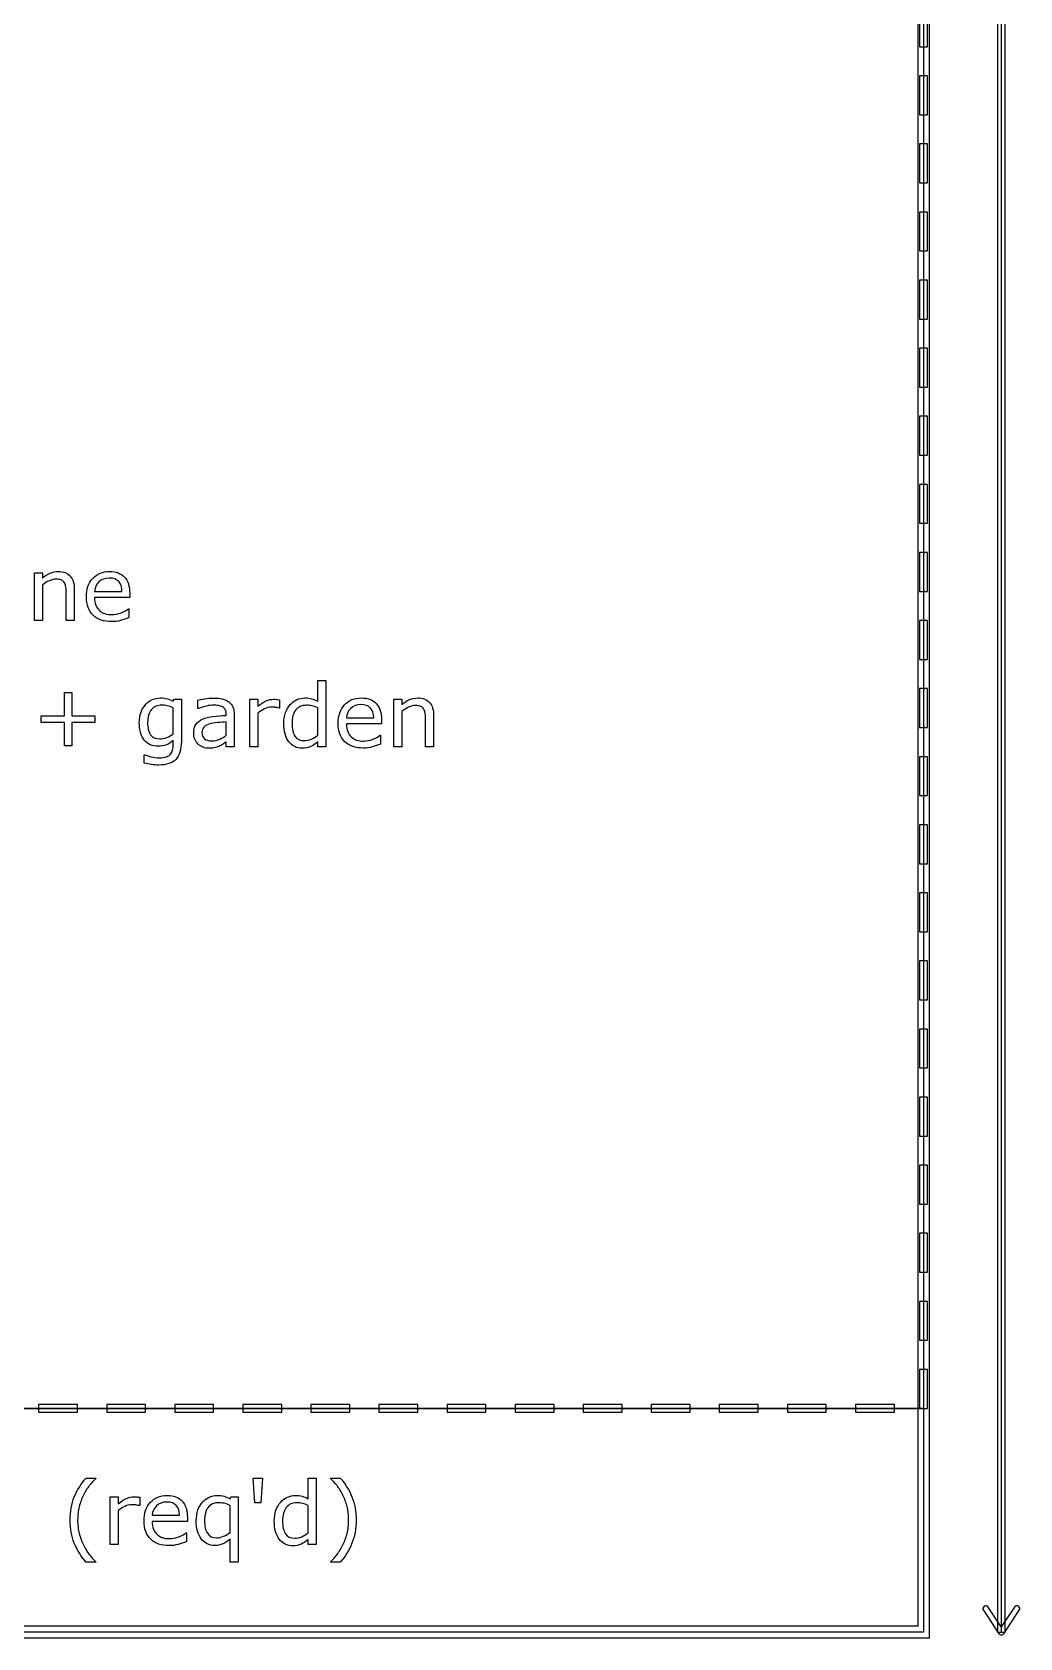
# Model space of a CAD drawing. Extents: x -13 to 750, y 12 to 2314.
# Drawn here: x 176.3 to 277.9, y 1266.3 to 1431.4 of the extents above; entities that cross this region are included whole.
import ezdxf

# ---------------------------------------------------------------- set-up
doc = ezdxf.new("R2010")
doc.units = 0
doc.layers.get('0').update_dxf_attribs({"linetype": 'CONTINUOUS'})

msp = doc.modelspace()

# ---------------------------------------------------------------- linework, layer by layer
at = {"color": 7}
for points in [[(43.400391, 1718.48961), (43.400391, 1266.2904), (268.59961, 1266.2904), (268.59961, 1718.48961)], [(44.599609, 1717.29039), (267.40039, 1717.29039), (267.40039, 1267.4896), (44.599609, 1267.4896)], [(275.59961, 1717.89), (275.59961, 1266.89), (276.40039, 1266.89), (276.40039, 1717.89)], [(44, 1433.89), (268, 1433.89), (268, 1289.89), (44, 1289.89)], [(267.59961, 1433.89), (267.59961, 1429.89), (268.40039, 1429.89), (268.40039, 1433.89)], [(267.59961, 1426.89), (267.59961, 1422.89), (268.40039, 1422.89), (268.40039, 1426.89)], [(267.59961, 1419.89), (267.59961, 1415.89), (268.40039, 1415.89), (268.40039, 1419.89)], [(267.59961, 1412.89), (267.59961, 1408.89), (268.40039, 1408.89), (268.40039, 1412.89)], [(267.59961, 1405.89), (267.59961, 1401.89), (268.40039, 1401.89), (268.40039, 1405.89)], [(267.59961, 1398.89), (267.59961, 1394.89), (268.40039, 1394.89), (268.40039, 1398.89)], [(267.59961, 1391.89), (267.59961, 1387.89), (268.40039, 1387.89), (268.40039, 1391.89)], [(267.59961, 1384.89), (267.59961, 1380.89), (268.40039, 1380.89), (268.40039, 1384.89)], [(267.59961, 1377.89), (267.59961, 1373.89), (268.40039, 1373.89), (268.40039, 1377.89)], [(267.59961, 1370.89), (267.59961, 1366.89), (268.40039, 1366.89), (268.40039, 1370.89)], [(267.59961, 1363.89), (267.59961, 1359.89), (268.40039, 1359.89), (268.40039, 1363.89)], [(182.79565, 1360.40367), (180.40063, 1360.40367), (180.40063, 1358.00865), (179.67114, 1358.00865), (179.67114, 1360.40367), (177.27612, 1360.40367), (177.27612, 1361.1068), (179.67114, 1361.1068), (179.67114, 1363.50182), (180.40063, 1363.50182), (180.40063, 1361.1068), (182.79565, 1361.1068)], [(190.85083, 1359.2391), (190.85083, 1359.2391)], [(196.29565, 1359.09852), (196.29565, 1359.09852)], [(205.70435, 1359.09847), (205.70435, 1359.09847)], [(267.59961, 1356.89), (267.59961, 1352.89), (268.40039, 1352.89), (268.40039, 1356.89)], [(267.59961, 1349.89), (267.59961, 1345.89), (268.40039, 1345.89), (268.40039, 1349.89)], [(267.59961, 1342.89), (267.59961, 1338.89), (268.40039, 1338.89), (268.40039, 1342.89)], [(267.59961, 1335.89), (267.59961, 1331.89), (268.40039, 1331.89), (268.40039, 1335.89)], [(267.59961, 1328.89), (267.59961, 1324.89), (268.40039, 1324.89), (268.40039, 1328.89)], [(267.59961, 1321.89), (267.59961, 1317.89), (268.40039, 1317.89), (268.40039, 1321.89)], [(267.59961, 1314.89), (267.59961, 1310.89), (268.40039, 1310.89), (268.40039, 1314.89)], [(267.59961, 1307.89), (267.59961, 1303.89), (268.40039, 1303.89), (268.40039, 1307.89)], [(267.59961, 1300.89), (267.59961, 1296.89), (268.40039, 1296.89), (268.40039, 1300.89)], [(267.59961, 1293.89), (267.59961, 1289.89), (268.40039, 1289.89), (268.40039, 1293.89)], [(44, 1289.89), (268, 1289.89), (268, 1266.89), (44, 1266.89)], [(177, 1290.2904), (177, 1289.4896), (181, 1289.4896), (181, 1290.2904)], [(184, 1290.2904), (184, 1289.4896), (188, 1289.4896), (188, 1290.2904)], [(191, 1290.2904), (191, 1289.4896), (195, 1289.4896), (195, 1290.2904)], [(198, 1290.2904), (198, 1289.4896), (202, 1289.4896), (202, 1290.2904)], [(205, 1290.2904), (205, 1289.4896), (209, 1289.4896), (209, 1290.2904)], [(212, 1290.2904), (212, 1289.4896), (216, 1289.4896), (216, 1290.2904)], [(219, 1290.2904), (219, 1289.4896), (223, 1289.4896), (223, 1290.2904)], [(226, 1290.2904), (226, 1289.4896), (230, 1289.4896), (230, 1290.2904)], [(233, 1290.2904), (233, 1289.4896), (237, 1289.4896), (237, 1290.2904)], [(240, 1290.2904), (240, 1289.4896), (244, 1289.4896), (244, 1290.2904)], [(247, 1290.2904), (247, 1289.4896), (251, 1289.4896), (251, 1290.2904)], [(254, 1290.2904), (254, 1289.4896), (258, 1289.4896), (258, 1290.2904)], [(261, 1290.2904), (261, 1289.4896), (265, 1289.4896), (265, 1290.2904)], [(200.0376, 1282.7279), (199.84863, 1280.1835), (199.25098, 1280.1835), (199.06201, 1282.7279)], [(274.23437, 1269.5404), (274.23437, 1269.5404)]]:
    msp.add_lwpolyline(points, close=True, dxfattribs=at)
for points in [[(276, 1717.89), (276, 1266.89)], [(177.39263, 1374.55506), (177.39263, 1370.89), (176.56646, 1370.89), (176.56646, 1375.79869), (177.39263, 1375.79869), (177.39263, 1375.25377)], [(180.6709, 1370.89), (179.84473, 1370.89), (179.84473, 1373.68492)], [(180.67095, 1374.07604), (180.6709, 1370.89)], [(182.75391, 1373.89146), (185.56641, 1373.89146)], [(186.37056, 1373.70689), (186.37061, 1373.25865)], [(186.37061, 1373.25865), (182.75391, 1373.25865)], [(186.22998, 1372.08971), (186.27388, 1372.08971), (186.27388, 1371.18883)], [(205.70435, 1362.60093), (205.70435, 1364.72788), (206.53052, 1364.72788), (206.53052, 1357.89)], [(190.85077, 1362.58771), (190.90347, 1362.79865), (191.67691, 1362.79865), (191.677, 1358.44811)], [(193.42603, 1361.85392), (193.38213, 1361.85392), (193.38213, 1362.69327)], [(199.53447, 1361.37486), (199.53447, 1357.89), (198.7083, 1357.89), (198.7083, 1362.79869), (199.53447, 1362.79869), (199.53447, 1362.07359)], [(201.77129, 1362.74599), (201.77124, 1361.89781)], [(214.34394, 1361.55506), (214.34394, 1357.89), (213.51777, 1357.89), (213.51777, 1362.79869), (214.34394, 1362.79869), (214.34394, 1362.25377)], [(190.85083, 1359.23912), (190.85083, 1361.91539)], [(196.29565, 1361.13317), (196.29565, 1361.26062)], [(196.29565, 1359.0985), (196.29565, 1360.4652)], [(197.11748, 1361.22109), (197.11743, 1357.89)], [(201.77124, 1361.89781), (201.72734, 1361.89781)], [(205.70435, 1359.0985), (205.70435, 1361.91539)], [(208.64868, 1360.89146), (211.46118, 1360.89146)], [(212.26534, 1360.70689), (212.26538, 1360.25865)], [(217.62231, 1357.89), (216.79614, 1357.89), (216.79614, 1360.68492)], [(217.62226, 1361.07604), (217.62231, 1357.89)], [(212.26538, 1360.25865), (208.64868, 1360.25865)], [(212.12476, 1359.08971), (212.16866, 1359.08971), (212.16866, 1358.18883)], [(190.85077, 1358.1097), (190.85077, 1358.55794)], [(197.11743, 1357.89), (196.29565, 1357.89), (196.29565, 1358.41295)], [(206.53052, 1357.89), (205.70435, 1357.89), (205.70435, 1358.40416)], [(187.87134, 1356.24202), (187.87134, 1357.08577), (187.91524, 1357.08577)], [(181.87939, 1282.7279), (182.88574, 1282.7279), (182.88574, 1282.6839)], [(204.72656, 1280.6004), (204.72656, 1282.7274), (205.55273, 1282.7274), (205.55273, 1275.89)], [(207.01172, 1282.684), (207.01172, 1282.728), (208.01807, 1282.728)], [(185.17094, 1279.3754), (185.17094, 1275.89), (184.34477, 1275.89), (184.34477, 1280.7987), (185.17094, 1280.7987), (185.17094, 1280.0736)], [(187.40771, 1279.8978), (187.36381, 1279.8978)], [(187.40775, 1280.7457), (187.40771, 1279.8978)], [(196.70215, 1280.5877), (196.75485, 1280.7986), (197.52829, 1280.7986), (197.52832, 1274.0795)], [(196.70215, 1277.138), (196.70215, 1279.9154)], [(204.72656, 1277.0985), (204.72656, 1279.9154)], [(188.67773, 1278.8915), (191.49023, 1278.8915)], [(192.29443, 1278.2587), (188.67773, 1278.2587)], [(192.29439, 1278.7069), (192.29443, 1278.2587)], [(209.65723, 1278.4038), (209.65723, 1278.4037)], [(192.15381, 1277.0897), (192.19771, 1277.0897), (192.19771, 1276.1888)], [(196.70215, 1277.1385), (196.70215, 1277.138)], [(197.52832, 1274.0795), (196.70215, 1274.0795), (196.70215, 1276.4437)], [(204.72656, 1277.0983), (204.72656, 1277.0985)], [(205.55273, 1275.89), (204.72656, 1275.89), (204.72656, 1276.4042)], [(182.88574, 1274.0795), (181.87939, 1274.0795)], [(182.88574, 1274.1234), (182.88574, 1274.0795)], [(208.01807, 1274.0795), (207.01172, 1274.0795), (207.01172, 1274.1235)], [(274.15037, 1269.1244), (275.74998, 1266.724)], [(277.34958, 1269.4564), (276, 1267.431), (274.65039, 1269.4564)], [(276.24998, 1266.724), (277.84959, 1269.1244)]]:
    msp.add_lwpolyline(points, dxfattribs=at)
for points in [[(177.39263, 1375.25377), (177.650443, 1375.467637), (177.917043, 1375.63463), (178.19243, 1375.75475)], [(178.19243, 1375.75475), (178.467823, 1375.874863), (178.75054, 1375.93492), (179.04058, 1375.93492)], [(179.04058, 1375.93492), (179.570853, 1375.93492), (179.97515, 1375.775253), (180.25347, 1375.45592)], [(180.25347, 1375.45592), (180.53179, 1375.13658), (180.67095, 1374.67662), (180.67095, 1374.07604)], [(182.56929, 1375.2274), (183.008743, 1375.69908), (183.58589, 1375.93492), (184.30073, 1375.93492)], [(184.30073, 1375.93492), (184.962843, 1375.93492), (185.47261, 1375.74156), (185.83003, 1375.35484)], [(185.83003, 1375.35484), (186.190383, 1374.968127), (186.37056, 1374.41881), (186.37056, 1373.70689)], [(178.10015, 1374.98133), (177.854057, 1374.870003), (177.618217, 1374.727913), (177.39263, 1374.55506)], [(178.80767, 1375.14832), (178.582083, 1375.14832), (178.346243, 1375.092657), (178.10015, 1374.98133)], [(179.3438, 1375.05602), (179.206107, 1375.117553), (179.027397, 1375.14832), (178.80767, 1375.14832)], [(179.66021, 1374.78355), (179.586963, 1374.906603), (179.481493, 1374.997427), (179.3438, 1375.05602)], [(179.80523, 1374.31773), (179.77883, 1374.51695), (179.73049, 1374.672223), (179.66021, 1374.78355)], [(179.84473, 1373.68492), (179.84473, 1373.910507), (179.831563, 1374.121443), (179.80523, 1374.31773)], [(181.9145, 1373.31578), (181.9145, 1374.118513), (182.132763, 1374.75572), (182.56929, 1375.2274)], [(183.19775, 1374.86266), (182.93701, 1374.601913), (182.789063, 1374.27818), (182.75391, 1373.89146)], [(184.25684, 1375.25377), (183.814453, 1375.25377), (183.461423, 1375.1234), (183.19775, 1374.86266)], [(185.23682, 1374.89781), (185.022953, 1375.135117), (184.696293, 1375.25377), (184.25684, 1375.25377)], [(185.56641, 1373.89146), (185.563743, 1374.32506), (185.45388, 1374.66051), (185.23682, 1374.89781)], [(182.60005, 1371.43492), (182.143017, 1371.877307), (181.9145, 1372.50426), (181.9145, 1373.31578)], [(182.75391, 1373.25865), (182.75391, 1372.956897), (182.79932, 1372.693227), (182.89014, 1372.46764)], [(182.89014, 1372.46764), (182.98096, 1372.24498), (183.10547, 1372.061873), (183.26367, 1371.91832)], [(185.50488, 1371.6942), (185.844727, 1371.828967), (186.086427, 1371.960803), (186.22998, 1372.08971)], [(184.50727, 1370.77574), (183.692817, 1370.77574), (183.057077, 1370.995467), (182.60005, 1371.43492)], [(183.26367, 1371.91832), (183.416017, 1371.777693), (183.596193, 1371.672223), (183.8042, 1371.60191)], [(183.8042, 1371.60191), (184.01514, 1371.531603), (184.246587, 1371.49645), (184.49854, 1371.49645)], [(184.49854, 1371.49645), (184.83252, 1371.49645), (185.167967, 1371.562367), (185.50488, 1371.6942)], [(185.42134, 1370.89439), (185.1313, 1370.81529), (184.82661, 1370.77574), (184.50727, 1370.77574)], [(186.27388, 1371.18883), (185.99556, 1371.071643), (185.71138, 1370.973497), (185.42134, 1370.89439)], [(187.5329, 1361.4803), (187.653013, 1361.78792), (187.81561, 1362.053057), (188.02069, 1362.27571)], [(188.02069, 1362.27571), (188.211123, 1362.483717), (188.44257, 1362.64485), (188.71503, 1362.75911)], [(189.6731, 1362.19223), (189.218993, 1362.19223), (188.86157, 1362.039883), (188.60083, 1361.73519)], [(188.71503, 1362.75911), (188.98749, 1362.876297), (189.258487, 1362.93489), (189.52802, 1362.93489)], [(189.52802, 1362.93489), (189.8122, 1362.93489), (190.049503, 1362.90559), (190.23993, 1362.84699)], [(190.2356, 1362.12633), (190.0481, 1362.170263), (189.8606, 1362.19223), (189.6731, 1362.19223)], [(190.85083, 1361.91539), (190.631103, 1362.014997), (190.426027, 1362.08531), (190.2356, 1362.12633)], [(190.23993, 1362.84699), (190.43329, 1362.791323), (190.636903, 1362.704897), (190.85077, 1362.58771)], [(193.38213, 1362.69327), (193.543263, 1362.737203), (193.776173, 1362.785543), (194.08086, 1362.83829)], [(194.2522, 1362.10001), (193.985593, 1362.044343), (193.710203, 1361.962313), (193.42603, 1361.85392)], [(194.08086, 1362.83829), (194.385547, 1362.891023), (194.68584, 1362.91739), (194.98174, 1362.91739)], [(194.97729, 1362.18791), (194.760497, 1362.18791), (194.5188, 1362.15861), (194.2522, 1362.10001)], [(195.49146, 1362.15271), (195.327393, 1362.176177), (195.156003, 1362.18791), (194.97729, 1362.18791)], [(194.98174, 1362.91739), (195.32744, 1362.91739), (195.627733, 1362.88809), (195.88262, 1362.82949)], [(195.91333, 1362.01647), (195.796143, 1362.083857), (195.65552, 1362.12927), (195.49146, 1362.15271)], [(195.88262, 1362.82949), (196.140433, 1362.773823), (196.36309, 1362.677143), (196.55059, 1362.53945)], [(196.55059, 1362.53945), (196.735157, 1362.40469), (196.87578, 1362.230373), (196.97246, 1362.0165)], [(199.53447, 1362.07359), (199.862597, 1362.337263), (200.151173, 1362.5233), (200.4002, 1362.6317)], [(200.4002, 1362.6317), (200.652153, 1362.743027), (200.9085, 1362.79869), (201.16924, 1362.79869)], [(201.16924, 1362.79869), (201.312793, 1362.79869), (201.416797, 1362.79429), (201.48125, 1362.78549)], [(201.48125, 1362.78549), (201.545717, 1362.77949), (201.642397, 1362.766323), (201.77129, 1362.74599)], [(202.38647, 1361.41881), (202.50659, 1361.744003), (202.667723, 1362.02086), (202.86987, 1362.24938)], [(202.86987, 1362.24938), (203.06909, 1362.472033), (203.300537, 1362.641953), (203.56421, 1362.75914)], [(204.53101, 1362.17903), (204.068117, 1362.17903), (203.707763, 1362.017897), (203.44995, 1361.69563)], [(203.56421, 1362.75914), (203.83081, 1362.876327), (204.1062, 1362.93492), (204.39038, 1362.93492)], [(204.39038, 1362.93492), (204.648193, 1362.93492), (204.87671, 1362.907087), (205.07593, 1362.85142)], [(205.10669, 1362.12193), (204.93091, 1362.159997), (204.739017, 1362.17903), (204.53101, 1362.17903)], [(205.07593, 1362.85142), (205.27515, 1362.798687), (205.484623, 1362.71519), (205.70435, 1362.60093)], [(205.70435, 1361.91539), (205.48169, 1362.014997), (205.28247, 1362.083843), (205.10669, 1362.12193)], [(207.80929, 1360.31578), (207.80929, 1361.118513), (208.02755, 1361.75572), (208.46407, 1362.2274)], [(208.46407, 1362.2274), (208.903523, 1362.69908), (209.480673, 1362.93492), (210.19552, 1362.93492)], [(210.15161, 1362.25377), (209.70923, 1362.25377), (209.356203, 1362.1234), (209.09253, 1361.86266)], [(211.13159, 1361.89781), (210.917723, 1362.135117), (210.591063, 1362.25377), (210.15161, 1362.25377)], [(210.19552, 1362.93492), (210.857627, 1362.93492), (211.36739, 1362.74156), (211.72481, 1362.35484)], [(211.72481, 1362.35484), (212.085163, 1361.968127), (212.26534, 1361.41881), (212.26534, 1360.70689)], [(214.34394, 1362.25377), (214.601753, 1362.467637), (214.868357, 1362.63463), (215.14375, 1362.75475)], [(215.75898, 1362.14832), (215.533393, 1362.14832), (215.297553, 1362.092657), (215.05146, 1361.98133)], [(215.14375, 1362.75475), (215.419137, 1362.874863), (215.70185, 1362.93492), (215.99189, 1362.93492)], [(216.29512, 1362.05602), (216.15742, 1362.117553), (215.978707, 1362.14832), (215.75898, 1362.14832)], [(215.99189, 1362.93492), (216.522163, 1362.93492), (216.92646, 1362.775253), (217.20478, 1362.45592)], [(217.20478, 1362.45592), (217.4831, 1362.13658), (217.62226, 1361.67662), (217.62226, 1361.07604)], [(187.35712, 1360.39046), (187.35712, 1360.812333), (187.415713, 1361.175613), (187.5329, 1361.4803)], [(188.60083, 1361.73519), (188.34009, 1361.430503), (188.20972, 1360.988123), (188.20972, 1360.40805)], [(193.18433, 1360.21472), (193.345463, 1360.446167), (193.573977, 1360.627807), (193.86987, 1360.75964)], [(193.86987, 1360.75964), (194.168703, 1360.891473), (194.52759, 1360.98083), (194.94653, 1361.02771)], [(194.94653, 1361.02771), (195.365477, 1361.074577), (195.815183, 1361.10973), (196.29565, 1361.13317)], [(196.29565, 1360.4652), (196.043697, 1360.450533), (195.746333, 1360.428567), (195.40356, 1360.3993)], [(196.19458, 1361.72644), (196.130113, 1361.849487), (196.036363, 1361.946163), (195.91333, 1362.01647)], [(196.29565, 1361.26062), (196.29565, 1361.44812), (196.26196, 1361.603393), (196.19458, 1361.72644)], [(196.97246, 1362.0165), (197.06914, 1361.802633), (197.11748, 1361.537497), (197.11748, 1361.22109)], [(200.22002, 1361.80992), (199.982713, 1361.698593), (199.754197, 1361.553573), (199.53447, 1361.37486)], [(200.9583, 1361.98131), (200.70342, 1361.98131), (200.457327, 1361.92418), (200.22002, 1361.80992)], [(201.36699, 1361.95931), (201.252737, 1361.973977), (201.116507, 1361.98131), (200.9583, 1361.98131)], [(201.72734, 1361.89781), (201.604293, 1361.927077), (201.484177, 1361.947577), (201.36699, 1361.95931)], [(202.21069, 1360.30699), (202.21069, 1360.72301), (202.269283, 1361.093617), (202.38647, 1361.41881)], [(203.44995, 1361.69563), (203.192137, 1361.37337), (203.06323, 1360.91634), (203.06323, 1360.32454)], [(209.09253, 1361.86266), (208.83179, 1361.601913), (208.68384, 1361.27818), (208.64868, 1360.89146)], [(211.46118, 1360.89146), (211.458513, 1361.32506), (211.34865, 1361.66051), (211.13159, 1361.89781)], [(215.05146, 1361.98133), (214.805367, 1361.870003), (214.569527, 1361.727913), (214.34394, 1361.55506)], [(216.61152, 1361.78355), (216.53828, 1361.906603), (216.432813, 1361.997427), (216.29512, 1362.05602)], [(216.75654, 1361.31773), (216.730207, 1361.51695), (216.681867, 1361.672223), (216.61152, 1361.78355)], [(216.79614, 1360.68492), (216.79614, 1360.910507), (216.78294, 1361.121443), (216.75654, 1361.31773)], [(187.87128, 1358.59749), (187.528507, 1359.022297), (187.35712, 1359.619953), (187.35712, 1360.39046)], [(188.20972, 1360.40805), (188.20972, 1359.857263), (188.3064, 1359.439783), (188.49976, 1359.15561)], [(188.49976, 1359.15561), (188.693113, 1358.87143), (189.013913, 1358.72934), (189.46216, 1358.72934)], [(189.46216, 1358.72934), (189.702393, 1358.72934), (189.942627, 1358.77475), (190.18286, 1358.86557)], [(190.18286, 1358.86557), (190.426027, 1358.959317), (190.648683, 1359.083827), (190.85083, 1359.2391)], [(192.94702, 1359.31384), (192.94702, 1359.685907), (193.026123, 1359.9862), (193.18433, 1360.21472)], [(193.40845, 1358.19323), (193.10083, 1358.486203), (192.94702, 1358.85974), (192.94702, 1359.31384)], [(194.01929, 1359.95545), (193.872803, 1359.814823), (193.79956, 1359.62), (193.79956, 1359.37098)], [(193.79956, 1359.37098), (193.79956, 1359.089727), (193.88452, 1358.877323), (194.05444, 1358.73377)], [(194.59497, 1360.27186), (194.357663, 1360.204473), (194.16577, 1360.099003), (194.01929, 1359.95545)], [(195.40356, 1360.3993), (195.06372, 1360.370033), (194.79419, 1360.327553), (194.59497, 1360.27186)], [(195.62769, 1358.68982), (195.867923, 1358.80408), (196.090577, 1358.940313), (196.29565, 1359.09852)], [(202.72485, 1358.43053), (202.382077, 1358.881703), (202.21069, 1359.50719), (202.21069, 1360.30699)], [(203.06323, 1360.32454), (203.06323, 1359.741533), (203.16284, 1359.297687), (203.36206, 1358.993)], [(203.36206, 1358.993), (203.56128, 1358.69124), (203.880617, 1358.54036), (204.32007, 1358.54036)], [(205.03198, 1358.69417), (205.272213, 1358.799637), (205.496337, 1358.934403), (205.70435, 1359.09847)], [(208.49483, 1358.43492), (208.037803, 1358.877307), (207.80929, 1359.50426), (207.80929, 1360.31578)], [(208.64868, 1360.25865), (208.64868, 1359.956897), (208.69409, 1359.693227), (208.78491, 1359.46764)], [(208.78491, 1359.46764), (208.87573, 1359.24498), (209.000243, 1359.061873), (209.15845, 1358.91832)], [(209.15845, 1358.91832), (209.31079, 1358.777693), (209.490963, 1358.672223), (209.69897, 1358.60191)], [(211.39966, 1358.6942), (211.7395, 1358.828967), (211.9812, 1358.960803), (212.12476, 1359.08971)], [(189.26874, 1357.96468), (188.6828, 1357.96468), (188.21698, 1358.175617), (187.87128, 1358.59749)], [(190.13446, 1358.1097), (189.908873, 1358.01302), (189.6203, 1357.96468), (189.26874, 1357.96468)], [(190.85077, 1358.55794), (190.601743, 1358.35872), (190.362973, 1358.209307), (190.13446, 1358.1097)], [(190.13448, 1356.87483), (190.319053, 1356.942217), (190.46261, 1357.035967), (190.56515, 1357.15608)], [(190.56515, 1357.15608), (190.667683, 1357.27034), (190.740923, 1357.408037), (190.78487, 1357.56917)], [(190.78487, 1357.56917), (190.828803, 1357.730303), (190.85077, 1357.91048), (190.85077, 1358.1097)], [(191.677, 1358.44811), (191.677, 1357.616077), (191.488037, 1357.005237), (191.11011, 1356.61559)], [(194.53345, 1357.75378), (194.091063, 1357.75378), (193.716063, 1357.900263), (193.40845, 1358.19323)], [(194.05444, 1358.73377), (194.224367, 1358.593143), (194.483647, 1358.52283), (194.83228, 1358.52283)], [(195.16187, 1357.82408), (194.983157, 1357.777213), (194.773683, 1357.75378), (194.53345, 1357.75378)], [(194.83228, 1358.52283), (195.122313, 1358.52283), (195.38745, 1358.578493), (195.62769, 1358.68982)], [(195.63647, 1357.99107), (195.498777, 1357.92369), (195.340577, 1357.868027), (195.16187, 1357.82408)], [(195.99683, 1358.20201), (195.873783, 1358.114123), (195.753663, 1358.04381), (195.63647, 1357.99107)], [(196.29565, 1358.41295), (196.22241, 1358.36315), (196.122803, 1358.292837), (195.99683, 1358.20201)], [(204.12231, 1357.75377), (203.536377, 1357.75377), (203.070557, 1357.979357), (202.72485, 1358.43053)], [(204.96167, 1357.92516), (204.703857, 1357.8109), (204.42407, 1357.75377), (204.12231, 1357.75377)], [(204.32007, 1358.54036), (204.554443, 1358.54036), (204.791747, 1358.59163), (205.03198, 1358.69417)], [(205.70435, 1358.40416), (205.467043, 1358.19908), (205.219483, 1358.039413), (204.96167, 1357.92516)], [(210.40206, 1357.77574), (209.587607, 1357.77574), (208.951863, 1357.995467), (208.49483, 1358.43492)], [(209.69897, 1358.60191), (209.90991, 1358.531603), (210.141357, 1358.49645), (210.39331, 1358.49645)], [(210.39331, 1358.49645), (210.727297, 1358.49645), (211.062747, 1358.562367), (211.39966, 1358.6942)], [(211.31612, 1357.89439), (211.02608, 1357.81529), (210.721393, 1357.77574), (210.40206, 1357.77574)], [(212.16866, 1358.18883), (211.89034, 1358.071643), (211.60616, 1357.973497), (211.31612, 1357.89439)], [(188.60083, 1356.08821), (188.354737, 1356.123343), (188.111573, 1356.174613), (187.87134, 1356.24202)], [(187.91524, 1357.08577), (188.050007, 1357.033037), (188.263873, 1356.968583), (188.55684, 1356.89241)], [(188.55684, 1356.89241), (188.849813, 1356.81331), (189.142783, 1356.77376), (189.43575, 1356.77376)], [(189.36548, 1356.03111), (189.10474, 1356.03111), (188.849857, 1356.050143), (188.60083, 1356.08821)], [(191.11011, 1356.61559), (190.732177, 1356.225937), (190.150633, 1356.03111), (189.36548, 1356.03111)], [(189.43575, 1356.77376), (189.717003, 1356.77376), (189.949913, 1356.80745), (190.13448, 1356.87483)], [(180.6709, 1280.7811), (180.958007, 1281.484233), (181.360837, 1282.133167), (181.87939, 1282.7279)], [(182.20459, 1281.9413), (181.990723, 1281.662967), (181.791503, 1281.337767), (181.60693, 1280.9657)], [(182.88574, 1282.6839), (182.64844, 1282.470033), (182.42139, 1282.2225), (182.20459, 1281.9413)], [(207.68848, 1281.9414), (207.474613, 1282.2226), (207.249027, 1282.470133), (207.01172, 1282.684)], [(208.29053, 1280.9658), (208.105957, 1281.337867), (207.905273, 1281.663067), (207.68848, 1281.9414)], [(208.01807, 1282.728), (208.536623, 1282.133267), (208.939453, 1281.484333), (209.22656, 1280.7812)], [(180.24023, 1278.4037), (180.24023, 1279.2855), (180.383787, 1280.077967), (180.6709, 1280.7811)], [(181.17627, 1279.7748), (181.06787, 1279.3412), (181.01367, 1278.884167), (181.01367, 1278.4037)], [(181.60693, 1280.9657), (181.43115, 1280.605367), (181.287597, 1280.2084), (181.17627, 1279.7748)], [(185.17094, 1280.0736), (185.499067, 1280.337267), (185.78764, 1280.5233), (186.03666, 1280.6317)], [(185.85649, 1279.8104), (185.619183, 1279.699067), (185.390667, 1279.554067), (185.17094, 1279.3754)], [(186.59477, 1279.9818), (186.339883, 1279.9818), (186.09379, 1279.924667), (185.85649, 1279.8104)], [(186.03666, 1280.6317), (186.288613, 1280.743033), (186.54496, 1280.7987), (186.8057, 1280.7987)], [(187.00346, 1279.9598), (186.8892, 1279.974467), (186.75297, 1279.9818), (186.59477, 1279.9818)], [(186.8057, 1280.7987), (186.94926, 1280.7987), (187.053267, 1280.794367), (187.11772, 1280.7857)], [(187.36381, 1279.8978), (187.240763, 1279.927133), (187.120647, 1279.9478), (187.00346, 1279.9598)], [(187.11772, 1280.7857), (187.182187, 1280.779033), (187.278863, 1280.7657), (187.40775, 1280.7457)], [(187.83834, 1278.3158), (187.83834, 1279.118533), (188.0566, 1279.755733), (188.49312, 1280.2274)], [(188.49312, 1280.2274), (188.932573, 1280.699067), (189.509723, 1280.9349), (190.22457, 1280.9349)], [(189.12158, 1279.8627), (188.86084, 1279.6019), (188.71289, 1279.278167), (188.67773, 1278.8915)], [(190.18066, 1280.2538), (189.73828, 1280.2538), (189.385253, 1280.123433), (189.12158, 1279.8627)], [(191.16064, 1279.8978), (190.946773, 1280.135133), (190.620113, 1280.2538), (190.18066, 1280.2538)], [(190.22457, 1280.9349), (190.886677, 1280.9349), (191.396443, 1280.741533), (191.75387, 1280.3548)], [(191.49023, 1278.8915), (191.487563, 1279.3251), (191.3777, 1279.660533), (191.16064, 1279.8978)], [(191.75387, 1280.3548), (192.114217, 1279.968133), (192.29439, 1279.418833), (192.29439, 1278.7069)], [(193.38867, 1279.4452), (193.511717, 1279.7704), (193.67285, 1280.042867), (193.87207, 1280.2626)], [(193.87207, 1280.2626), (194.06543, 1280.476467), (194.29248, 1280.641967), (194.55322, 1280.7591)], [(194.43457, 1279.705), (194.18555, 1279.382733), (194.06104, 1278.9374), (194.06104, 1278.369)], [(195.52441, 1280.1927), (195.046877, 1280.1927), (194.683597, 1280.030133), (194.43457, 1279.705)], [(194.55322, 1280.7591), (194.813967, 1280.8763), (195.089357, 1280.9349), (195.37939, 1280.9349)], [(195.37939, 1280.9349), (195.643063, 1280.9349), (195.875973, 1280.905567), (196.07812, 1280.8469)], [(196.0957, 1280.1307), (195.91992, 1280.172033), (195.72949, 1280.1927), (195.52441, 1280.1927)], [(196.07812, 1280.8469), (196.2832, 1280.788233), (196.49121, 1280.701833), (196.70215, 1280.5877)], [(196.70215, 1279.9154), (196.47363, 1280.017933), (196.27148, 1280.0897), (196.0957, 1280.1307)], [(201.40869, 1279.4188), (201.52881, 1279.744), (201.689943, 1280.020867), (201.89209, 1280.2494)], [(201.89209, 1280.2494), (202.09131, 1280.472067), (202.322757, 1280.641967), (202.58643, 1280.7591)], [(202.47217, 1279.6955), (202.214357, 1279.373233), (202.08545, 1278.9162), (202.08545, 1278.3244)], [(203.55322, 1280.1789), (203.090333, 1280.1789), (202.729983, 1280.017767), (202.47217, 1279.6955)], [(202.58643, 1280.7591), (202.85303, 1280.8763), (203.12842, 1280.9349), (203.4126, 1280.9349)], [(203.4126, 1280.9349), (203.670413, 1280.9349), (203.898927, 1280.9069), (204.09814, 1280.8509)], [(204.12891, 1280.1219), (203.953123, 1280.1599), (203.761227, 1280.1789), (203.55322, 1280.1789)], [(204.09814, 1280.8509), (204.29736, 1280.798233), (204.506833, 1280.714733), (204.72656, 1280.6004)], [(204.72656, 1279.9154), (204.503907, 1280.015), (204.30469, 1280.083833), (204.12891, 1280.1219)], [(208.72119, 1279.7749), (208.61279, 1280.2085), (208.469237, 1280.605467), (208.29053, 1280.9658)], [(208.88379, 1278.4038), (208.88379, 1278.884267), (208.82959, 1279.3413), (208.72119, 1279.7749)], [(209.22656, 1280.7812), (209.513673, 1280.078067), (209.65723, 1279.2856), (209.65723, 1278.4038)], [(180.6709, 1276.0262), (180.383787, 1276.729333), (180.24023, 1277.521833), (180.24023, 1278.4037)], [(181.01367, 1278.4037), (181.01367, 1277.9027), (181.066403, 1277.4442), (181.17187, 1277.0282)], [(188.52389, 1276.4349), (188.066857, 1276.8773), (187.83834, 1277.504267), (187.83834, 1278.3158)], [(188.67773, 1278.2587), (188.67773, 1277.9569), (188.72314, 1277.6932), (188.81396, 1277.4676)], [(193.2085, 1278.329), (193.2085, 1278.750867), (193.268557, 1279.122933), (193.38867, 1279.4452)], [(193.72705, 1276.4657), (193.38135, 1276.916833), (193.2085, 1277.537933), (193.2085, 1278.329)], [(194.06104, 1278.369), (194.06104, 1277.7948), (194.160647, 1277.352433), (194.35986, 1277.0419)], [(201.23291, 1278.307), (201.23291, 1278.723), (201.291503, 1279.0936), (201.40869, 1279.4188)], [(201.74707, 1276.4305), (201.404297, 1276.8817), (201.23291, 1277.5072), (201.23291, 1278.307)], [(202.08545, 1278.3244), (202.08545, 1277.7414), (202.18506, 1277.297533), (202.38428, 1276.9928)], [(208.72119, 1277.0283), (208.82959, 1277.4443), (208.88379, 1277.9028), (208.88379, 1278.4038)], [(209.65723, 1278.4037), (209.65723, 1277.521833), (209.513673, 1276.729333), (209.22656, 1276.0262)], [(181.17187, 1277.0282), (181.28027, 1276.6122), (181.42529, 1276.2167), (181.60693, 1275.8417)], [(190.43111, 1275.7757), (189.616657, 1275.7757), (188.980917, 1275.995433), (188.52389, 1276.4349)], [(188.81396, 1277.4676), (188.904787, 1277.245), (189.0293, 1277.0619), (189.1875, 1276.9183)], [(189.1875, 1276.9183), (189.339847, 1276.7777), (189.520023, 1276.672233), (189.72803, 1276.6019)], [(189.72803, 1276.6019), (189.938963, 1276.531567), (190.170407, 1276.4964), (190.42236, 1276.4964)], [(190.42236, 1276.4964), (190.756347, 1276.4964), (191.091797, 1276.562333), (191.42871, 1276.6942)], [(191.42871, 1276.6942), (191.768557, 1276.828933), (192.010257, 1276.960767), (192.15381, 1277.0897)], [(195.12451, 1275.7933), (194.541503, 1275.7933), (194.075683, 1276.017433), (193.72705, 1276.4657)], [(194.35986, 1277.0419), (194.562013, 1276.734233), (194.87842, 1276.5804), (195.30908, 1276.5804)], [(195.30908, 1276.5804), (195.549313, 1276.5804), (195.78955, 1276.631667), (196.02979, 1276.7342)], [(196.70215, 1276.4437), (196.447263, 1276.223967), (196.193843, 1276.0599), (195.94189, 1275.9515)], [(196.02979, 1276.7342), (196.270023, 1276.839733), (196.494143, 1276.9745), (196.70215, 1277.1385)], [(203.14453, 1275.7538), (202.55859, 1275.7538), (202.09277, 1275.979367), (201.74707, 1276.4305)], [(202.38428, 1276.9928), (202.5835, 1276.691067), (202.902837, 1276.5402), (203.34229, 1276.5402)], [(203.34229, 1276.5402), (203.576663, 1276.5402), (203.813967, 1276.591467), (204.0542, 1276.694)], [(204.72656, 1276.4042), (204.48926, 1276.199067), (204.241703, 1276.0394), (203.98389, 1275.9252)], [(204.0542, 1276.694), (204.294433, 1276.799467), (204.518553, 1276.934233), (204.72656, 1277.0983)], [(208.29053, 1275.8418), (208.47217, 1276.2168), (208.615723, 1276.6123), (208.72119, 1277.0283)], [(181.87939, 1274.0795), (181.360837, 1274.674167), (180.958007, 1275.323067), (180.6709, 1276.0262)], [(181.60693, 1275.8417), (181.782717, 1275.4813), (181.9834, 1275.1561), (182.20898, 1274.8661)], [(182.20898, 1274.8661), (182.434567, 1274.5731), (182.660153, 1274.325533), (182.88574, 1274.1234)], [(191.34517, 1275.8944), (191.055137, 1275.815267), (190.75045, 1275.7757), (190.43111, 1275.7757)], [(192.19771, 1276.1888), (191.91939, 1276.0716), (191.63521, 1275.973467), (191.34517, 1275.8944)], [(195.94189, 1275.9515), (195.689937, 1275.846033), (195.417477, 1275.7933), (195.12451, 1275.7933)], [(203.98389, 1275.9252), (203.726077, 1275.810933), (203.44629, 1275.7538), (203.14453, 1275.7538)], [(207.01172, 1274.1235), (207.237307, 1274.325633), (207.462893, 1274.5732), (207.68848, 1274.8662)], [(207.68848, 1274.8662), (207.916993, 1275.1562), (208.117677, 1275.4814), (208.29053, 1275.8418)], [(209.22656, 1276.0262), (208.939453, 1275.323067), (208.536623, 1274.674167), (208.01807, 1274.0795)], [(274.106176, 1269.349805), (274.090421, 1269.271782), (274.106319, 1269.190697), (274.15037, 1269.1244)], [(274.23437, 1269.5404), (274.168046, 1269.49639), (274.12193, 1269.427827), (274.106176, 1269.349805)], [(274.459786, 1269.584604), (274.381758, 1269.600359), (274.300668, 1269.584457), (274.23437, 1269.5404)], [(274.65039, 1269.4564), (274.60638, 1269.52273), (274.537813, 1269.568849), (274.459786, 1269.584604)], [(277.54018, 1269.584599), (277.462155, 1269.568845), (277.39359, 1269.522727), (277.34958, 1269.4564)], [(277.76559, 1269.5404), (277.699292, 1269.584454), (277.618205, 1269.600354), (277.54018, 1269.584599)], [(277.893784, 1269.349805), (277.87803, 1269.427827), (277.831914, 1269.49639), (277.76559, 1269.5404)], [(277.84959, 1269.1244), (277.893641, 1269.190697), (277.909539, 1269.271782), (277.893784, 1269.349805)], [(275.74998, 1266.724), (275.805572, 1266.64022), (275.899434, 1266.589856), (275.99998, 1266.589856)], [(275.99998, 1266.589856), (276.100526, 1266.589856), (276.194388, 1266.64022), (276.24998, 1266.724)]]:
    msp.add_open_spline(points, degree=3, dxfattribs=at)

doc.saveas('drawing.dxf')
